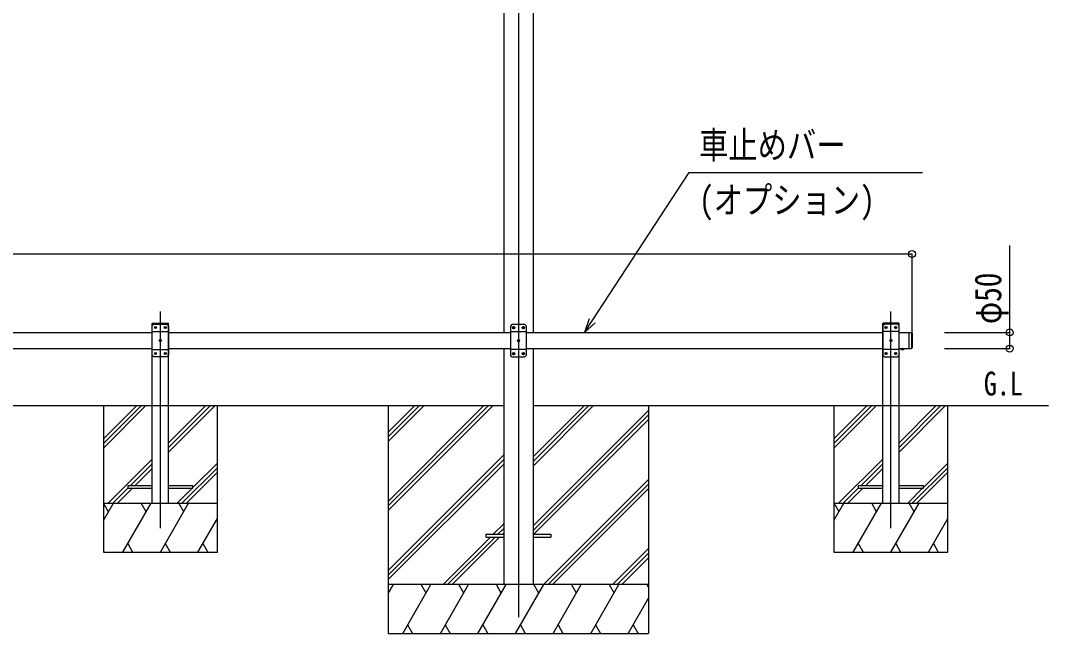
# Model space of a CAD drawing. Units: millimetres, scale not verified. Extents: x -10512 to 10512, y -7425 to 7425.
# Drawn here: x -619 to 2539, y -3841 to -1958 of the extents above; entities that cross this region are included whole.
import ezdxf
from ezdxf.enums import TextEntityAlignment as Align

# ---------------------------------------------------------------- set-up
doc = ezdxf.new("R2010")
doc.units = ezdxf.units.MM
doc.header["$LTSCALE"] = 30
for name, color, linetype in [('0-2_USER1', 3, 'Continuous'), ('0-3_YKK_12', 2, 'Continuous'), ('0-4_YKK_13', 4, 'Continuous'), ('0-5_YKK_A1', 4, 'Continuous'), ('0-6_YKK_D', 6, 'Continuous')]:
    doc.layers.add(name, color=color, linetype=linetype)
doc.styles.add('ＭＳ ゴシック', font='')
doc.styles.get('ＭＳ ゴシック').set_extended_font_data('MS Gothic')

msp = doc.modelspace()

# ---------------------------------------------------------------- linework, layer by layer
at = {"layer": '0-3_YKK_12'}
for p, q in [((910.49, -1047.24), (910.49, -3790.8)), ((-189.51, -3517.36), (-189.51, -2851.32)), ((2054.49, -3517.36), (2054.49, -2851.32))]:
    msp.add_line(p, q, dxfattribs=at)
at = {"layer": '0-4_YKK_13'}
for p, q in [((-214.81, -2890.8), (-214.7, -2888.75)), ((-214.81, -2890.8), (-164.21, -2890.8)), ((-209.51, -2890.81), (-214.51, -2895.81)), ((-214.51, -2985.81), (-214.51, -2895.81)), ((-213.7, -2887.8), (-165.31, -2887.8)), ((-209.51, -2890.81), (-169.51, -2890.81)), ((-205.77, -2901.23), (-206.61, -2901.23)), ((-203.25, -2900.39), (-202.41, -2900.39)), ((-175.77, -2901.23), (-176.61, -2901.23)), ((-173.25, -2900.39), (-172.41, -2900.39)), ((-169.51, -2890.81), (-164.51, -2895.81)), ((-164.51, -2895.81), (-164.51, -2985.81)), ((-164.21, -2890.8), (-164.31, -2888.75)), ((890.49, -2891.33), (885.49, -2896.33)), ((885.49, -2896.33), (885.49, -2986.33)), ((930.49, -2891.33), (890.49, -2891.33)), ((894.23, -2900.91), (893.39, -2900.91)), ((896.75, -2901.75), (897.59, -2901.75)), ((924.23, -2900.91), (923.39, -2900.91)), ((926.75, -2901.75), (927.59, -2901.75)), ((930.49, -2891.33), (935.49, -2896.33)), ((935.49, -2986.33), (935.49, -2896.33)), ((2029.19, -2890.8), (2029.3, -2888.75)), ((2079.79, -2890.8), (2029.19, -2890.8)), ((2034.49, -2890.81), (2029.49, -2895.81)), ((2029.49, -2895.81), (2029.49, -2985.81)), ((2078.69, -2887.8), (2030.3, -2887.8)), ((2074.49, -2890.81), (2034.49, -2890.81)), ((2038.23, -2900.39), (2037.39, -2900.39)), ((2040.75, -2901.23), (2041.59, -2901.23)), ((2068.23, -2900.39), (2067.39, -2900.39)), ((2070.75, -2901.23), (2071.59, -2901.23)), ((2074.49, -2890.81), (2079.49, -2895.81)), ((2079.49, -2985.81), (2079.49, -2895.81)), ((2079.79, -2890.8), (2079.68, -2888.75)), ((-214.51, -2913.51), (-164.51, -2913.51)), ((935.49, -2914.03), (885.49, -2914.03)), ((2079.49, -2913.51), (2029.49, -2913.51)), ((2109.49, -2915.8), (2109.49, -2965.8)), ((2109.49, -2915.8), (2117.49, -2915.8)), ((2117.49, -2915.8), (2117.49, -2965.8)), ((2119.49, -2917.8), (2117.49, -2915.8)), ((2119.49, -2917.8), (2119.49, -2963.8)), ((-214.51, -2968.11), (-164.51, -2968.11)), ((-190.77, -2941.23), (-191.61, -2941.23)), ((-188.25, -2940.39), (-187.41, -2940.39)), ((909.23, -2940.91), (908.39, -2940.91)), ((911.75, -2941.75), (912.59, -2941.75)), ((2079.49, -2968.11), (2029.49, -2968.11)), ((2053.23, -2940.39), (2052.39, -2940.39)), ((2055.75, -2941.23), (2056.59, -2941.23)), ((2083.59, -2965.8), (2095.39, -2965.8)), ((2083.59, -2965.8), (2083.59, -2966.32)), ((2083.59, -2966.32), (2095.39, -2966.32)), ((2086.99, -2965.8), (2091.99, -2965.8)), ((2095.39, -2965.8), (2095.39, -2966.32)), ((2109.49, -2965.8), (2117.49, -2965.8)), ((2119.49, -2963.8), (2117.49, -2965.8)), ((-209.51, -2990.81), (-214.51, -2985.81)), ((-169.51, -2990.81), (-209.51, -2990.81)), ((-205.77, -2981.23), (-206.61, -2981.23)), ((-203.25, -2980.39), (-202.41, -2980.39)), ((-175.77, -2981.23), (-176.61, -2981.23)), ((-173.25, -2980.39), (-172.41, -2980.39)), ((-169.51, -2990.81), (-164.51, -2985.81)), ((935.49, -2968.63), (885.49, -2968.63)), ((890.49, -2991.33), (885.49, -2986.33)), ((890.49, -2991.33), (930.49, -2991.33)), ((894.23, -2980.91), (893.39, -2980.91)), ((896.75, -2981.75), (897.59, -2981.75)), ((924.23, -2980.91), (923.39, -2980.91)), ((926.75, -2981.75), (927.59, -2981.75)), ((930.49, -2991.33), (935.49, -2986.33)), ((2034.49, -2990.81), (2029.49, -2985.81)), ((2034.49, -2990.81), (2074.49, -2990.81)), ((2038.23, -2980.39), (2037.39, -2980.39)), ((2040.75, -2981.23), (2041.59, -2981.23)), ((2068.23, -2980.39), (2067.39, -2980.39)), ((2070.75, -2981.23), (2071.59, -2981.23)), ((2074.49, -2990.81), (2079.49, -2985.81)), ((-214.51, -3386.81), (-289.51, -3386.81)), ((-164.51, -3394.81), (-89.51, -3394.81)), ((2029.49, -3386.81), (1954.49, -3386.81)), ((2079.49, -3394.81), (2154.49, -3394.81)), ((810.29, -3536.3), (810.29, -3545.3)), ((810.29, -3536.3), (865.09, -3536.3)), ((955.49, -3536.3), (1010.29, -3536.3)), ((1010.29, -3536.3), (1010.29, -3545.3)), ((810.29, -3545.3), (865.09, -3545.3)), ((955.49, -3545.3), (1010.29, -3545.3))]:
    msp.add_line(p, q, dxfattribs=at)
for points in [[(-206.61, -2901.23), (-206.61, -2900.39), (-205.77, -2900.39)], [(-204.93, -2899.55), (-204.93, -2898.71), (-204.09, -2898.71), (-204.09, -2899.55)], [(-204.09, -2902.07), (-204.09, -2902.91), (-204.93, -2902.91), (-204.93, -2902.07)], [(-202.41, -2900.39), (-202.41, -2901.23), (-203.25, -2901.23)], [(-176.61, -2901.23), (-176.61, -2900.39), (-175.77, -2900.39)], [(-174.93, -2899.55), (-174.93, -2898.71), (-174.09, -2898.71), (-174.09, -2899.55)], [(-174.09, -2902.07), (-174.09, -2902.91), (-174.93, -2902.91), (-174.93, -2902.07)], [(-172.41, -2900.39), (-172.41, -2901.23), (-173.25, -2901.23)], [(893.39, -2900.91), (893.39, -2901.75), (894.23, -2901.75)], [(895.91, -2900.07), (895.91, -2899.23), (895.07, -2899.23), (895.07, -2900.07)], [(895.07, -2902.59), (895.07, -2903.43), (895.91, -2903.43), (895.91, -2902.59)], [(897.59, -2901.75), (897.59, -2900.91), (896.75, -2900.91)], [(923.39, -2900.91), (923.39, -2901.75), (924.23, -2901.75)], [(925.91, -2900.07), (925.91, -2899.23), (925.07, -2899.23), (925.07, -2900.07)], [(925.07, -2902.59), (925.07, -2903.43), (925.91, -2903.43), (925.91, -2902.59)], [(927.59, -2901.75), (927.59, -2900.91), (926.75, -2900.91)], [(2037.39, -2900.39), (2037.39, -2901.23), (2038.23, -2901.23)], [(2039.91, -2899.55), (2039.91, -2898.71), (2039.07, -2898.71), (2039.07, -2899.55)], [(2039.07, -2902.07), (2039.07, -2902.91), (2039.91, -2902.91), (2039.91, -2902.07)], [(2041.59, -2901.23), (2041.59, -2900.39), (2040.75, -2900.39)], [(2067.39, -2900.39), (2067.39, -2901.23), (2068.23, -2901.23)], [(2069.91, -2899.55), (2069.91, -2898.71), (2069.07, -2898.71), (2069.07, -2899.55)], [(2069.07, -2902.07), (2069.07, -2902.91), (2069.91, -2902.91), (2069.91, -2902.07)], [(2071.59, -2901.23), (2071.59, -2900.39), (2070.75, -2900.39)], [(-191.61, -2941.23), (-191.61, -2940.39), (-190.77, -2940.39)], [(-189.93, -2939.55), (-189.93, -2938.71), (-189.09, -2938.71), (-189.09, -2939.55)], [(-189.09, -2942.07), (-189.09, -2942.91), (-189.93, -2942.91), (-189.93, -2942.07)], [(-187.41, -2940.39), (-187.41, -2941.23), (-188.25, -2941.23)], [(908.39, -2940.91), (908.39, -2941.75), (909.23, -2941.75)], [(910.91, -2940.07), (910.91, -2939.23), (910.07, -2939.23), (910.07, -2940.07)], [(910.07, -2942.59), (910.07, -2943.43), (910.91, -2943.43), (910.91, -2942.59)], [(912.59, -2941.75), (912.59, -2940.91), (911.75, -2940.91)], [(2052.39, -2940.39), (2052.39, -2941.23), (2053.23, -2941.23)], [(2054.91, -2939.55), (2054.91, -2938.71), (2054.07, -2938.71), (2054.07, -2939.55)], [(2054.07, -2942.07), (2054.07, -2942.91), (2054.91, -2942.91), (2054.91, -2942.07)], [(2056.59, -2941.23), (2056.59, -2940.39), (2055.75, -2940.39)], [(2087.04, -2968.52), (2088.34, -2965.86), (2089.49, -2965.24)], [(2091.94, -2968.52), (2090.64, -2965.86), (2089.49, -2965.24)], [(-206.61, -2981.23), (-206.61, -2980.39), (-205.77, -2980.39)], [(-204.93, -2979.55), (-204.93, -2978.71), (-204.09, -2978.71), (-204.09, -2979.55)], [(-204.09, -2982.07), (-204.09, -2982.91), (-204.93, -2982.91), (-204.93, -2982.07)], [(-202.41, -2980.39), (-202.41, -2981.23), (-203.25, -2981.23)], [(-176.61, -2981.23), (-176.61, -2980.39), (-175.77, -2980.39)], [(-174.93, -2979.55), (-174.93, -2978.71), (-174.09, -2978.71), (-174.09, -2979.55)], [(-174.09, -2982.07), (-174.09, -2982.91), (-174.93, -2982.91), (-174.93, -2982.07)], [(-172.41, -2980.39), (-172.41, -2981.23), (-173.25, -2981.23)], [(893.39, -2980.91), (893.39, -2981.75), (894.23, -2981.75)], [(895.91, -2980.07), (895.91, -2979.23), (895.07, -2979.23), (895.07, -2980.07)], [(895.07, -2982.59), (895.07, -2983.43), (895.91, -2983.43), (895.91, -2982.59)], [(897.59, -2981.75), (897.59, -2980.91), (896.75, -2980.91)], [(923.39, -2980.91), (923.39, -2981.75), (924.23, -2981.75)], [(925.91, -2980.07), (925.91, -2979.23), (925.07, -2979.23), (925.07, -2980.07)], [(925.07, -2982.59), (925.07, -2983.43), (925.91, -2983.43), (925.91, -2982.59)], [(927.59, -2981.75), (927.59, -2980.91), (926.75, -2980.91)], [(2037.39, -2980.39), (2037.39, -2981.23), (2038.23, -2981.23)], [(2039.91, -2979.55), (2039.91, -2978.71), (2039.07, -2978.71), (2039.07, -2979.55)], [(2039.07, -2982.07), (2039.07, -2982.91), (2039.91, -2982.91), (2039.91, -2982.07)], [(2041.59, -2981.23), (2041.59, -2980.39), (2040.75, -2980.39)], [(2067.39, -2980.39), (2067.39, -2981.23), (2068.23, -2981.23)], [(2069.91, -2979.55), (2069.91, -2978.71), (2069.07, -2978.71), (2069.07, -2979.55)], [(2069.07, -2982.07), (2069.07, -2982.91), (2069.91, -2982.91), (2069.91, -2982.07)], [(2071.59, -2981.23), (2071.59, -2980.39), (2070.75, -2980.39)], [(-289.51, -3386.81), (-289.51, -3394.81), (-214.51, -3394.81)], [(-89.51, -3394.81), (-89.51, -3386.81), (-164.51, -3386.81)], [(1954.49, -3386.81), (1954.49, -3394.81), (2029.49, -3394.81)], [(2154.49, -3394.81), (2154.49, -3386.81), (2079.49, -3386.81)]]:
    msp.add_lwpolyline(points, dxfattribs=at)
for centre in [(-204.51, -2900.81), (-174.51, -2900.81), (895.49, -2901.33), (925.49, -2901.33), (2039.49, -2900.81), (2069.49, -2900.81), (-189.51, -2940.81), (910.49, -2941.33), (2054.49, -2940.81), (-204.51, -2980.81), (-174.51, -2980.81), (895.49, -2981.33), (925.49, -2981.33), (2039.49, -2980.81), (2069.49, -2980.81)]:
    msp.add_circle(centre, 3.5, dxfattribs=at)
for centre, radius, start, end in [((-213.7, -2888.8), 1, 90, 176.99989), ((-205.77, -2899.55), 0.84, 270, 0), ((-205.77, -2902.07), 0.84, 0, 90), ((-203.25, -2899.55), 0.84, 180, 270), ((-203.25, -2902.07), 0.84, 90, 180), ((-175.77, -2899.55), 0.84, 270, 0), ((-175.77, -2902.07), 0.84, 0, 90), ((-173.25, -2899.55), 0.84, 180, 270), ((-173.25, -2902.07), 0.84, 90, 180), ((-165.31, -2888.8), 1, 3.00006, 90), ((894.23, -2900.07), 0.84, 270, 0), ((894.23, -2902.59), 0.84, 0, 90), ((896.75, -2900.07), 0.84, 180, 270), ((896.75, -2902.59), 0.84, 90, 180), ((924.23, -2900.07), 0.84, 270, 0), ((924.23, -2902.59), 0.84, 0, 90), ((926.75, -2900.07), 0.84, 180, 270), ((926.75, -2902.59), 0.84, 90, 180), ((2030.3, -2888.8), 1, 90, 176.99994), ((2038.23, -2899.55), 0.84, 270, 0), ((2038.23, -2902.07), 0.84, 0, 90), ((2040.75, -2899.55), 0.84, 180, 270), ((2040.75, -2902.07), 0.84, 90, 180), ((2068.23, -2899.55), 0.84, 270, 0), ((2068.23, -2902.07), 0.84, 0, 90), ((2070.75, -2899.55), 0.84, 180, 270), ((2070.75, -2902.07), 0.84, 90, 180), ((2078.69, -2888.8), 1, 3.00011, 90), ((-190.77, -2939.55), 0.84, 270, 0), ((-190.77, -2942.07), 0.84, 0, 90), ((-188.25, -2939.55), 0.84, 180, 270), ((-188.25, -2942.07), 0.84, 90, 180), ((909.23, -2940.07), 0.84, 270, 0), ((909.23, -2942.59), 0.84, 0, 90), ((911.75, -2940.07), 0.84, 180, 270), ((911.75, -2942.59), 0.84, 90, 180), ((2053.23, -2939.55), 0.84, 270, 0), ((2053.23, -2942.07), 0.84, 0, 90), ((2055.75, -2939.55), 0.84, 180, 270), ((2055.75, -2942.07), 0.84, 90, 180), ((2089.49, -2960.89), 8.02, 222.61678, 317.38322), ((-205.77, -2979.55), 0.84, 270, 0), ((-205.77, -2982.07), 0.84, 0, 90), ((-203.25, -2979.55), 0.84, 180, 270), ((-203.25, -2982.07), 0.84, 90, 180), ((-175.77, -2979.55), 0.84, 270, 0), ((-175.77, -2982.07), 0.84, 0, 90), ((-173.25, -2979.55), 0.84, 180, 270), ((-173.25, -2982.07), 0.84, 90, 180), ((894.23, -2980.07), 0.84, 270, 0), ((894.23, -2982.59), 0.84, 0, 90), ((896.75, -2980.07), 0.84, 180, 270), ((896.75, -2982.59), 0.84, 90, 180), ((924.23, -2980.07), 0.84, 270, 0), ((924.23, -2982.59), 0.84, 0, 90), ((926.75, -2980.07), 0.84, 180, 270), ((926.75, -2982.59), 0.84, 90, 180), ((2038.23, -2979.55), 0.84, 270, 0), ((2038.23, -2982.07), 0.84, 0, 90), ((2040.75, -2979.55), 0.84, 180, 270), ((2040.75, -2982.07), 0.84, 90, 180), ((2068.23, -2979.55), 0.84, 270, 0), ((2068.23, -2982.07), 0.84, 0, 90), ((2070.75, -2979.55), 0.84, 180, 270), ((2070.75, -2982.07), 0.84, 90, 180)]:
    msp.add_arc(centre, radius, start, end, dxfattribs=at)
at = {"layer": '0-5_YKK_A1'}
for p, q in [((865.29, -1011.8), (865.29, -2915.8)), ((955.69, -1011.8), (955.69, -2915.8)), ((-214.51, -3440.8), (-214.51, -2890.8)), ((-214.51, -2890.8), (-164.51, -2890.8)), ((-164.51, -3440.8), (-164.51, -2890.8)), ((2029.49, -3440.8), (2029.49, -2890.8)), ((2079.49, -2890.8), (2029.49, -2890.8)), ((2079.49, -3440.8), (2079.49, -2890.8)), ((-1264.51, -2915.8), (-214.51, -2915.8)), ((-164.51, -2915.8), (885.49, -2915.8)), ((935.49, -2915.8), (2029.49, -2915.8)), ((2079.49, -2915.8), (2109.49, -2915.8)), ((-1264.51, -2965.8), (-214.51, -2965.8)), ((-164.51, -2965.8), (885.49, -2965.8)), ((865.29, -2965.8), (865.29, -3690.8)), ((935.49, -2965.8), (2029.49, -2965.8)), ((955.69, -2965.8), (955.69, -3690.8)), ((2079.49, -2965.8), (2109.49, -2965.8)), ((-2344.51, -3140.8), (865.49, -3140.8)), ((-364.51, -3140.8), (-364.51, -3590.81)), ((-364.51, -3243.15), (-262.16, -3140.8)), ((-364.51, -3257.29), (-248.02, -3140.8)), ((-364.51, -3271.44), (-233.87, -3140.8)), ((-164.51, -3283.57), (-21.74, -3140.8)), ((-164.51, -3269.43), (-35.88, -3140.8)), ((-164.51, -3255.29), (-50.03, -3140.8)), ((-14.51, -3590.81), (-14.51, -3140.8)), ((510.29, -3140.8), (510.29, -3840.8)), ((510.29, -3434.98), (804.47, -3140.8)), ((510.29, -3449.12), (818.62, -3140.8)), ((510.29, -3463.26), (832.76, -3140.8)), ((510.29, -3251.13), (620.62, -3140.8)), ((510.29, -3236.99), (606.48, -3140.8)), ((510.29, -3222.85), (592.34, -3140.8)), ((955.49, -3140.8), (2538.53, -3140.8)), ((955.49, -3326.43), (1141.12, -3140.8)), ((955.49, -3312.29), (1126.98, -3140.8)), ((955.49, -3298.15), (1112.84, -3140.8)), ((955.49, -3510.28), (1310.29, -3155.48)), ((1310.29, -3140.8), (1310.29, -3840.8)), ((1879.49, -3140.8), (1879.49, -3590.81)), ((1879.49, -3243.15), (1981.84, -3140.8)), ((1879.49, -3257.29), (1995.98, -3140.8)), ((1879.49, -3271.44), (2010.13, -3140.8)), ((2079.49, -3283.57), (2222.26, -3140.8)), ((2079.49, -3269.43), (2208.12, -3140.8)), ((2079.49, -3255.29), (2193.97, -3140.8)), ((2229.49, -3590.81), (2229.49, -3140.8)), ((955.49, -3524.42), (1310.29, -3169.63)), ((957.75, -3536.3), (1310.29, -3183.77)), ((-350.03, -3440.81), (-214.51, -3305.28)), ((510.29, -3647.11), (865.09, -3292.31)), ((510.29, -3661.25), (865.09, -3306.46)), ((1893.97, -3440.81), (2029.49, -3305.28)), ((-281.89, -3386.81), (-214.51, -3319.43)), ((-267.74, -3386.81), (-214.51, -3333.57)), ((-123.75, -3440.81), (-14.51, -3331.56)), ((-109.61, -3440.81), (-14.51, -3345.7)), ((-89.51, -3392.42), (-14.51, -3317.42)), ((510.29, -3675.4), (865.09, -3320.6)), ((1962.11, -3386.81), (2029.49, -3319.43)), ((1976.25, -3386.81), (2029.49, -3333.57)), ((2120.24, -3440.81), (2229.49, -3331.56)), ((2134.39, -3440.81), (2229.49, -3345.7)), ((2154.49, -3392.42), (2229.49, -3317.42)), ((987.1, -3690.8), (1310.29, -3367.61)), ((-335.89, -3440.81), (-289.51, -3394.43)), ((-321.74, -3440.81), (-275.74, -3394.81)), ((-137.9, -3440.81), (-91.9, -3394.81)), ((1001.24, -3690.8), (1310.29, -3381.76)), ((1015.39, -3690.8), (1310.29, -3395.9)), ((1908.11, -3440.81), (1954.49, -3394.43)), ((1922.25, -3440.81), (1968.25, -3394.81)), ((2106.1, -3440.81), (2152.1, -3394.81)), ((-364.51, -3493.92), (-333.84, -3440.8)), ((-364.51, -3440.81), (-14.51, -3440.81)), ((-348.84, -3466.79), (-363.84, -3440.81)), ((-304.97, -3590.8), (-218.37, -3440.8)), ((-233.37, -3466.79), (-248.37, -3440.81)), ((-189.5, -3590.8), (-102.9, -3440.81)), ((-117.9, -3466.79), (-132.9, -3440.8)), ((1879.49, -3493.92), (1910.16, -3440.8)), ((1879.49, -3440.81), (2229.49, -3440.81)), ((1895.16, -3466.79), (1880.15, -3440.81)), ((1939.03, -3590.8), (2025.63, -3440.8)), ((2010.63, -3466.79), (1995.62, -3440.81)), ((2054.49, -3590.8), (2141.1, -3440.81)), ((2126.1, -3466.79), (2111.1, -3440.8)), ((-74.03, -3590.8), (-14.51, -3487.7)), ((833.24, -3536.3), (865.09, -3504.45)), ((2169.97, -3590.8), (2229.49, -3487.7)), ((847.38, -3536.3), (865.09, -3518.59)), ((861.52, -3536.3), (865.09, -3532.73)), ((-289.98, -3564.83), (-274.98, -3590.8)), ((-174.5, -3564.82), (-159.5, -3590.8)), ((-59.03, -3564.82), (-44.04, -3590.8)), ((678.73, -3690.8), (824.24, -3545.3)), ((692.88, -3690.8), (838.38, -3545.3)), ((707.02, -3690.8), (852.52, -3545.3)), ((1954.02, -3564.83), (1969.02, -3590.8)), ((2069.49, -3564.82), (2084.49, -3590.8)), ((2184.96, -3564.82), (2199.96, -3590.8)), ((-364.51, -3590.81), (-14.51, -3590.81)), ((1199.23, -3690.8), (1310.29, -3579.75)), ((1213.38, -3690.8), (1310.29, -3593.89)), ((1879.49, -3590.81), (2229.49, -3590.81)), ((1227.52, -3690.8), (1310.29, -3608.03)), ((1310.29, -3690.8), (510.29, -3690.8)), ((510.29, -3718.31), (526.17, -3690.8)), ((555.04, -3840.8), (641.64, -3690.8)), ((626.64, -3716.78), (611.64, -3690.8)), ((670.51, -3840.8), (757.11, -3690.8)), ((742.11, -3716.79), (727.11, -3690.8)), ((785.98, -3840.8), (872.58, -3690.8)), ((857.58, -3716.79), (842.58, -3690.8)), ((901.45, -3840.8), (988.05, -3690.8)), ((973.05, -3716.78), (958.05, -3690.8)), ((1016.92, -3840.8), (1103.52, -3690.8)), ((1088.52, -3716.78), (1073.52, -3690.8)), ((1132.39, -3840.8), (1218.99, -3690.8)), ((1188.99, -3690.8), (1203.99, -3716.78)), ((1304.46, -3690.8), (1310.29, -3700.9)), ((1247.86, -3840.8), (1310.29, -3732.67)), ((570.04, -3814.82), (585.04, -3840.8)), ((685.51, -3814.82), (700.51, -3840.8)), ((800.98, -3814.82), (815.98, -3840.8)), ((916.45, -3814.82), (931.45, -3840.8)), ((1031.92, -3814.82), (1046.92, -3840.8)), ((1147.39, -3814.82), (1162.39, -3840.8)), ((1262.86, -3814.82), (1277.86, -3840.8)), ((510.29, -3840.8), (1310.29, -3840.8))]:
    msp.add_line(p, q, dxfattribs=at)
at = {"layer": '0-6_YKK_D'}
for p, q in [((-3598.51, -2675.05), (2119.49, -2675.05)), ((2119.49, -2916.8), (2119.49, -2674.05)), ((2219.49, -2915.8), (2420.49, -2915.8)), ((2219.49, -2965.8), (2420.49, -2965.8))]:
    msp.add_line(p, q, dxfattribs=at)
for points in [[(1113.56, -2915.8), (1136.86, -2880.26), (1435.33, -2425.05), (2152.06, -2425.05)], [(2419.49, -2965.8), (2419.49, -2915.8), (2419.49, -2649.3)], [(1127.34, -2874.02), (1113.56, -2915.8), (1146.39, -2886.51)]]:
    msp.add_lwpolyline(points, dxfattribs=at)
for centre in [(2119.49, -2675.05), (2419.49, -2915.8), (2419.49, -2965.8)]:
    msp.add_circle(centre, 10.62, dxfattribs=at)

# ---------------------------------------------------------------- texts
at = {"layer": '0-2_USER1', "style": 'ＭＳ ゴシック', "width": 0.8}
msp.add_text('G.L', height=73.31, dxfattribs=at).set_placement((2340, -3131.67), align=Align.BOTTOM_LEFT)
at = {"layer": '0-6_YKK_D', "style": 'ＭＳ ゴシック', "width": 0.8}
for s, p in [('車止めバー', (1465.21, -2406.3)), ('(オプション)', (1465.21, -2575.05))]:
    msp.add_text(s, height=82.48, dxfattribs=at).set_placement(p, align=Align.BOTTOM_LEFT)
msp.add_text('φ50', height=82.48, rotation=90, dxfattribs=at).set_placement((2418.49, -2890.3), align=Align.BOTTOM_LEFT)

doc.saveas('drawing.dxf')
